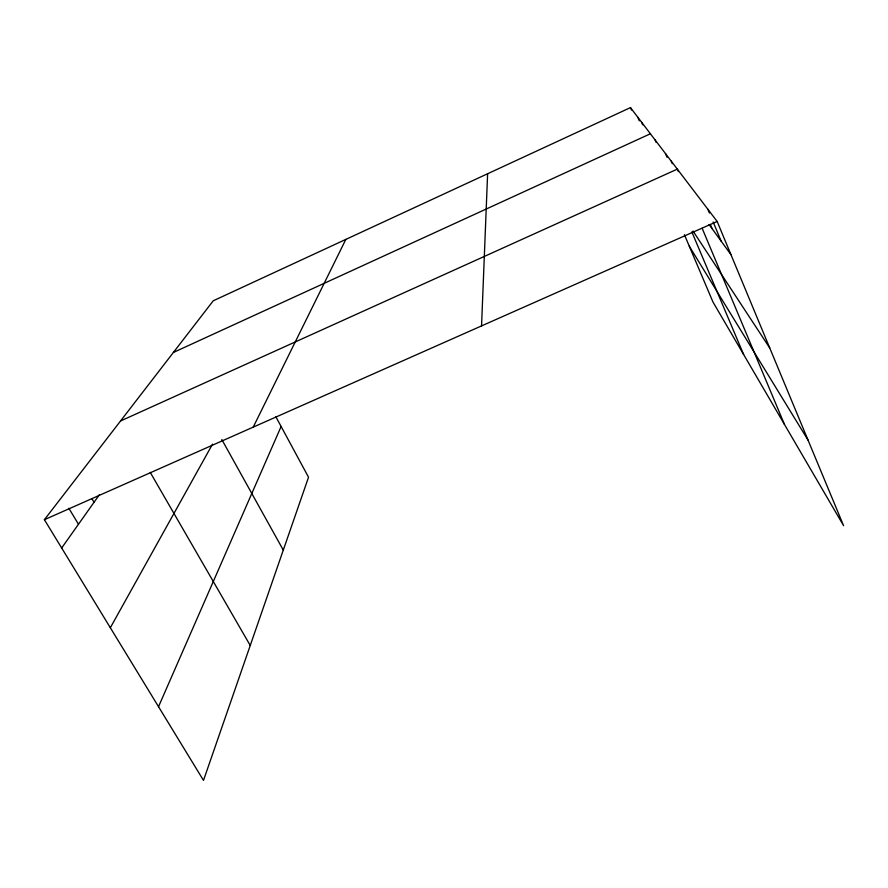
<?xml version="1.0" encoding="UTF-8"?>
<svg xmlns="http://www.w3.org/2000/svg" width="888" height="888" viewBox="0 0 888 888"><rect width="100%" height="100%" fill="white"/><g stroke="black" fill="none" stroke-linecap="round" stroke-linejoin="round"><path stroke-width="1.33" d="M481.551 325.907L487.612 173.748M158.519 706.704L281.119 426.484M253.224 427.128L345.843 239.394M110.334 627.749L212.532 444.122M61.672 547.996L99.367 494.738M275.891 416.805L308.536 477.233L203.496 780.397L44.4 519.702L213.231 300.799L630.469 107.603L717.16 221.456L843.6 525.696L712.964 302.009L684.415 234.721M173.393 352.458L650.393 133.766M120.535 420.979L677.322 169.131L678.377 171.639M44.4 519.702L717.16 221.456M709.057 224.475L730.957 254.645M693.029 231.047L769.752 347.985M689.277 246.198L808.013 440.048M68.864 508.291L78.477 524.242M91.986 498.801L94.039 502.253M150.261 472.427L250.238 645.476M221.811 439.538L283.283 550.105M641.747 122.411L642.801 124.897M637.784 117.205L639.316 120.835M630.469 107.603L631.501 110.034M655.111 139.971L656.143 142.402M691.863 231.946L743.633 354.523M702.175 228.349L784.47 424.442M671.206 161.094L672.272 163.636M665.489 153.591L667.043 157.287M710.489 224.819L712.087 228.649M707.847 209.213L709.434 213.042M713.153 221.967L721.123 241.103"/></g></svg>
